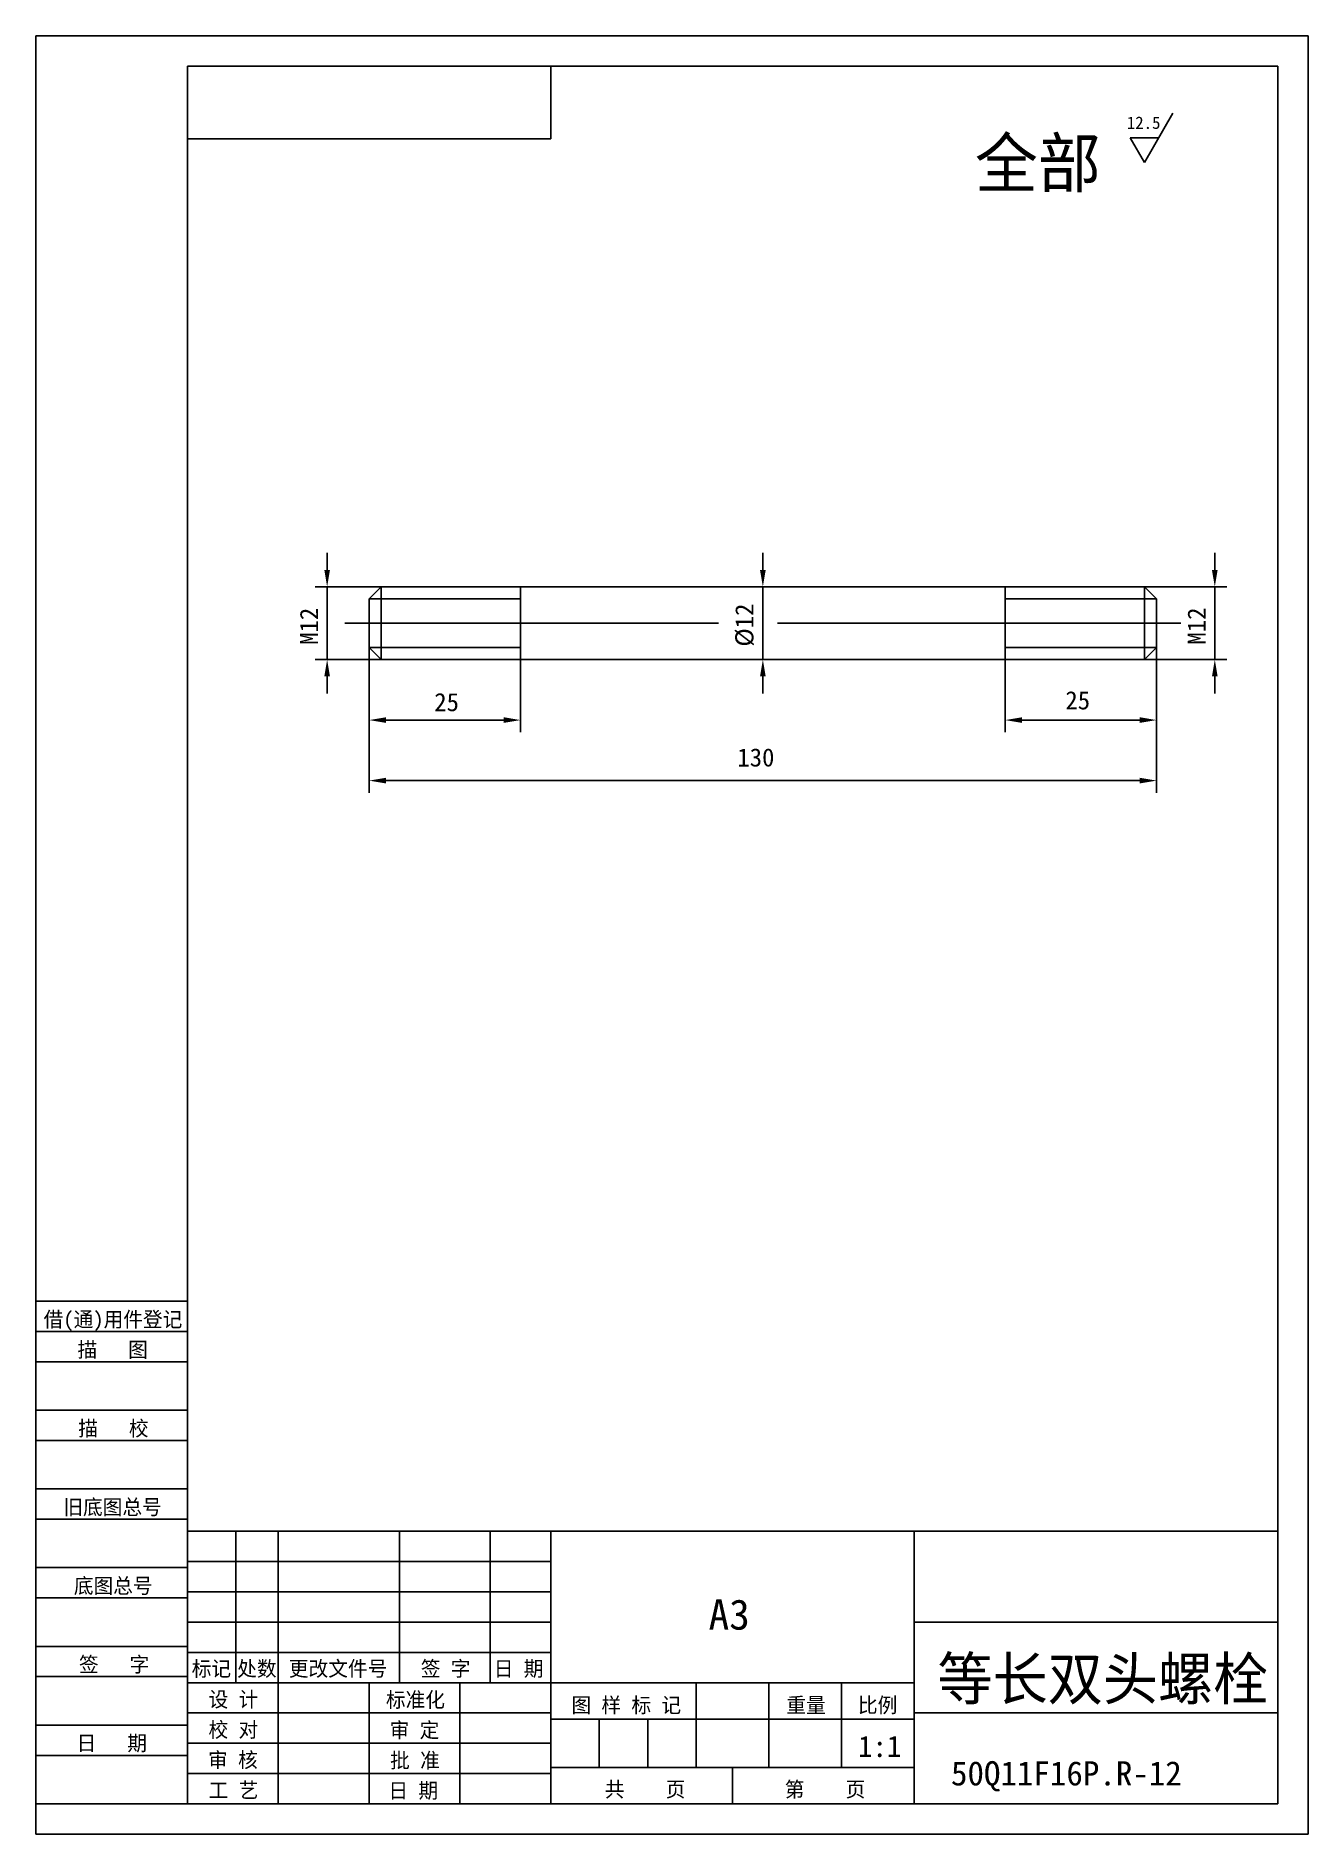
# Model space of a CAD drawing. Header units: metres. Extents: x 0 to 210, y 0 to 297.
import ezdxf

# ---------------------------------------------------------------- set-up
doc = ezdxf.new("R2010")
doc.units = ezdxf.units.M
for name, color, linetype in [('C', 6, 'Continuous'), ('D', 1, 'Continuous'), ('FL', 5, 'Continuous'), ('HA', 5, 'Continuous'), ('T', 7, 'Continuous'), ('TL', 4, 'Continuous')]:
    doc.layers.add(name, color=color, linetype=linetype)

# ---------------------------------------------------------------- blocks, each defined once
blk = doc.blocks.new('TUKUN4')
at = {"layer": 'FL'}
for p, q in [((0, 297), (0, 0)), ((210, 297), (0, 297)), ((210, 0), (210, 297)), ((0, 78), (25, 78)), ((0, 70), (25, 70)), ((0, 65), (25, 65)), ((0, 57), (25, 57)), ((0, 52), (25, 52)), ((33, 25), (33, 50)), ((40, 5), (40, 50)), ((60, 25), (60, 50)), ((75, 25), (75, 50)), ((25, 45), (85, 45)), ((0, 44), (25, 44)), ((0, 39), (25, 39)), ((25, 40), (85, 40)), ((25, 35), (85, 35)), ((0, 31), (25, 31)), ((25, 30), (85, 30)), ((0, 26), (25, 26)), ((70, 5), (70, 25)), ((0, 18), (25, 18)), ((25, 20), (85, 20)), ((25, 15), (85, 15)), ((0, 13), (25, 13)), ((25, 10), (85, 10)), ((0, 0), (210, 0))]:
    blk.add_line(p, q, dxfattribs=at)
at = {"layer": 'TL'}
for p, q in [((25, 5), (25, 292)), ((205, 292), (25, 292)), ((85, 292), (85, 280)), ((205, 5), (205, 292)), ((85, 280), (25, 280)), ((0, 88), (25, 88)), ((0, 83), (25, 83)), ((205, 50), (25, 50)), ((85, 5), (85, 50)), ((145, 5), (145, 50)), ((205, 35), (145, 35)), ((145, 25), (25, 25)), ((55, 5), (55, 25)), ((109, 11), (109, 25)), ((121, 11), (121, 25)), ((133, 11), (133, 25)), ((85, 19), (145, 19)), ((93, 11), (93, 19)), ((101, 11), (101, 19)), ((205, 20), (145, 20)), ((145, 11), (85, 11)), ((115, 5), (115, 11)), ((0, 5), (205, 5))]:
    blk.add_line(p, q, dxfattribs=at)
at = {"layer": 'T'}
for s, p in [('借(通)用件登记', (1.26, 83.76)), ('描   图', (6.86, 78.76)), ('描   校', (6.98, 65.76)), ('旧底图总号', (4.52, 52.76)), ('底图总号', (6.25, 39.76)), ('签   字', (7.1, 26.76)), ('标记', (25.71, 26.07)), ('处数', (33.22, 26.07)), ('更改文件号', (41.75, 26.07)), ('签 字', (63.53, 26.07)), ('日 期', (75.57, 26.07)), ('设 计', (28.5, 20.99)), ('标准化', (57.77, 20.93)), ('图 样 标 记', (88.4, 20.04)), ('重量', (123.88, 20.04)), ('比例', (135.7, 20.04)), ('校 对', (28.48, 15.99)), ('审 定', (58.39, 15.93)), ('日   期', (6.72, 13.76)), ('审 核', (28.41, 10.99)), ('批 准', (58.46, 10.93)), ('共    页', (93.91, 6.13)), ('第    页', (123.62, 6.13)), ('工 艺', (28.52, 5.99)), ('日 期', (58.18, 5.93))]:
    blk.add_text(s, height=2.5, dxfattribs=at).set_placement(p)

msp = doc.modelspace()

# ---------------------------------------------------------------- linework, layer by layer
at = {"layer": 'C'}
for points in [[(51, 200), (112.66, 200)], [(122.4, 200), (189, 200)]]:
    msp.add_lwpolyline(points, dxfattribs=at)
at = {"layer": 'D'}
for p, q in [((187.68, 284.23), (183, 276.12)), ((183, 276.12), (180.66, 280.17)), ((180.66, 280.17), (185.34, 280.17)), ((48.07, 208.8), (48.07, 211.6)), ((120, 208.8), (120, 211.6)), ((194.61, 208.8), (194.61, 211.6)), ((57, 206), (46.07, 206)), ((48.07, 206), (48.07, 194)), ((120, 206), (118, 206)), ((120, 194), (120, 206)), ((183, 206), (196.61, 206)), ((194.61, 194), (194.61, 206)), ((57, 194), (46.07, 194)), ((55, 196), (55, 182)), ((55, 196), (55, 172)), ((80, 194), (80, 182)), ((120, 194), (118, 194)), ((160, 194), (160, 182)), ((183, 194), (196.61, 194)), ((185, 196), (185, 182)), ((185, 196), (185, 172)), ((48.07, 191.2), (48.07, 188.4)), ((120, 191.2), (120, 188.4)), ((194.61, 191.2), (194.61, 188.4)), ((57.8, 184), (77.2, 184)), ((162.8, 184), (182.2, 184)), ((57.8, 174), (182.2, 174))]:
    msp.add_line(p, q, dxfattribs=at)
for points in [[(47.6, 208.8), (48.53, 208.8), (48.07, 206)], [(119.53, 208.8), (120.47, 208.8), (120, 206)], [(194.14, 208.8), (195.08, 208.8), (194.61, 206)], [(47.6, 191.2), (48.53, 191.2), (48.07, 194)], [(119.53, 191.2), (120.47, 191.2), (120, 194)], [(194.14, 191.2), (195.08, 191.2), (194.61, 194)], [(57.8, 184.47), (57.8, 183.53), (55, 184)], [(77.2, 184.47), (77.2, 183.53), (80, 184)], [(162.8, 184.47), (162.8, 183.53), (160, 184)], [(182.2, 184.47), (182.2, 183.53), (185, 184)], [(57.8, 174.47), (57.8, 173.53), (55, 174)], [(182.2, 174.47), (182.2, 173.53), (185, 174)]]:
    msp.add_solid(points, dxfattribs=at)
at = {"layer": 'HA'}
for points in [[(55, 204), (80, 204)], [(160, 204), (185, 204)], [(55, 196), (80, 196)], [(160, 196), (185, 196)]]:
    msp.add_lwpolyline(points, dxfattribs=at)
at = {"layer": 'TL'}
for points in [[(55, 204), (57, 206), (183, 206), (185, 204), (185, 196), (183, 194), (57, 194), (55, 196), (55, 204)], [(57, 206), (57, 194)], [(80, 206), (80, 194)], [(160, 206), (160, 194)], [(183, 206), (183, 194)]]:
    msp.add_lwpolyline(points, dxfattribs=at)

# ---------------------------------------------------------------- block references
at = {"layer": 'T'}
msp.add_blockref('TUKUN4', (0, 0), dxfattribs=at)

# ---------------------------------------------------------------- texts
at = {"layer": 'D'}
for s, height, p in [('12.5', 2.04, (180.09, 281.65)), ('全部', 8, (155, 272)), ('25', 3, (65.75, 185.47)), ('25', 3, (169.94, 185.77)), ('130', 3, (115.79, 176.33)), ('A3', 5, (111.04, 33.76)), ('等长双头螺栓', 7, (148.83, 22.16)), ('1:1', 3.5, (135.72, 12.73)), ('50Q11F16P.R-12', 4, (151.06, 8.03))]:
    msp.add_text(s, height=height, dxfattribs=at).set_placement(p)
for s, p in [('M12', (46.57, 196.43)), ('%%C12', (118.44, 196.13)), ('M12', (193.11, 196.47))]:
    msp.add_text(s, height=3, rotation=90, dxfattribs=at).set_placement(p)

doc.saveas('drawing.dxf')
